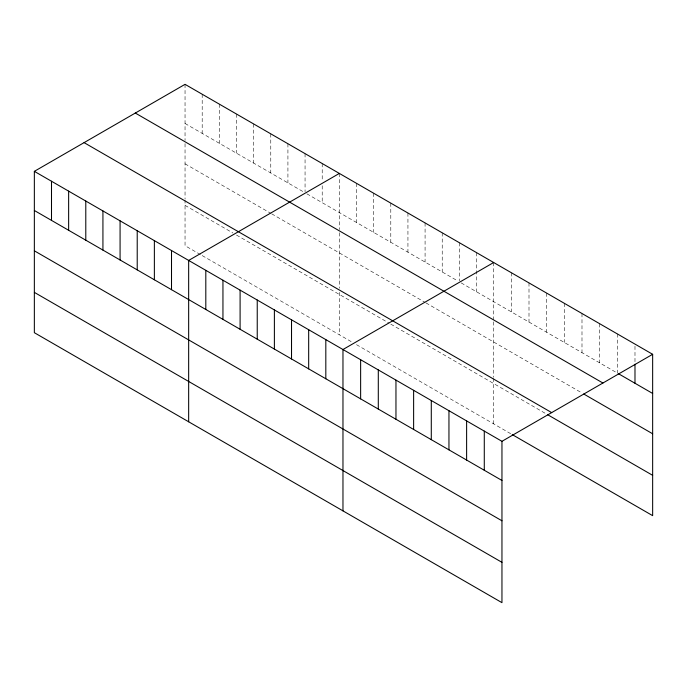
<?xml version="1.0" encoding="UTF-8"?>
<svg xmlns="http://www.w3.org/2000/svg" width="687" height="687" viewBox="0 0 687 687"><rect width="100%" height="100%" fill="white"/><g stroke="black" fill="none" stroke-linecap="round" stroke-linejoin="round"><path stroke-width="0.52" stroke-dasharray="3.44 2.58" d="M185.043 123.488L304.161 192.257M306.874 193.82L457.568 280.828M461.183 282.907L616.437 372.552M185.043 163.815L270.772 213.305M271.674 213.829L425.081 302.4M425.983 302.915L581.992 392.99M185.043 205.361L232.876 232.97M236.483 235.057L388.988 323.105M390.791 324.144L546.663 414.141M200.389 254.542L185.043 245.688L185.043 200.166M202.193 255.59L351.993 342.074M356.501 344.676L511.334 434.064M634.986 346.222L634.986 363.157M617.321 333.908L617.321 373.058M599.657 323.714L599.657 362.856M581.992 313.512L581.992 352.663M564.328 303.31L564.328 342.461M546.663 293.117L546.663 332.259M528.999 282.915L528.999 322.066M511.334 272.713L511.334 311.864M493.661 262.52L493.661 319.704M493.661 321.825L493.661 377.309M493.661 378.348L493.661 423.87M476.52 252.618L476.52 291.769M459.371 242.717L459.371 280.811M442.23 232.824L442.23 271.966M425.081 222.923L425.081 262.073M407.941 213.022L407.941 252.172M390.791 203.129L390.791 242.271M373.651 193.227L373.651 232.378M356.501 183.326L356.501 222.476M339.352 173.425L339.352 229.552M339.352 232.738L339.352 288.222M339.352 292.37L339.352 334.775M322.212 163.532L322.212 181.514M322.212 185.748L322.212 202.682M305.062 153.63L305.062 191.725M287.922 143.729L287.922 182.879M270.772 133.836L270.772 172.978M253.632 123.935L253.632 163.085M236.483 114.033L236.483 153.184M219.342 104.141L219.342 143.282M202.193 94.239L202.193 133.39M185.043 84.338L185.043 140.466M185.043 143.652L185.043 199.127"/><path stroke-width="1.03" d="M34.35 171.346L501.957 441.312L501.957 602.662L34.35 332.697L34.35 171.346L185.043 84.338L652.65 354.303L652.65 515.654L512.21 434.579M339.352 173.425L188.659 260.433L188.659 421.784M493.661 262.52L342.968 349.52L342.968 510.87M501.957 441.312L652.65 354.303M618.206 373.565L652.65 393.453M135.313 113.054L602.92 383.02M583.752 394.003L652.65 433.78M84.08 142.63L551.687 412.604M547.548 414.647L652.65 475.327M34.35 210.488L501.957 480.462M34.35 250.815L501.957 520.789M34.35 292.37L501.957 562.335M634.986 364.213L634.986 383.26M484.283 431.11L484.283 470.26M466.619 420.916L466.619 460.058M448.954 410.714L448.954 449.865M431.29 400.512L431.29 439.663M413.626 390.319L413.626 429.469M395.961 380.117L395.961 419.268M378.297 369.924L378.297 409.066M360.632 359.722L360.632 398.872M325.818 339.627L325.818 378.769M308.678 329.726L308.678 368.876M291.528 319.824L291.528 358.975M274.388 309.931L274.388 349.073M257.239 300.03L257.239 339.18M240.098 290.129L240.098 329.279M222.949 280.227L222.949 319.378M205.808 270.334L205.808 309.476M171.51 250.532L171.51 289.682M154.369 240.639L154.369 279.781M137.22 230.738L137.22 269.888M120.079 220.836L120.079 259.987M102.93 210.943L102.93 250.085M85.789 201.042L85.789 240.192M68.64 191.141L68.64 230.291M51.499 181.239L51.499 220.39"/></g></svg>
